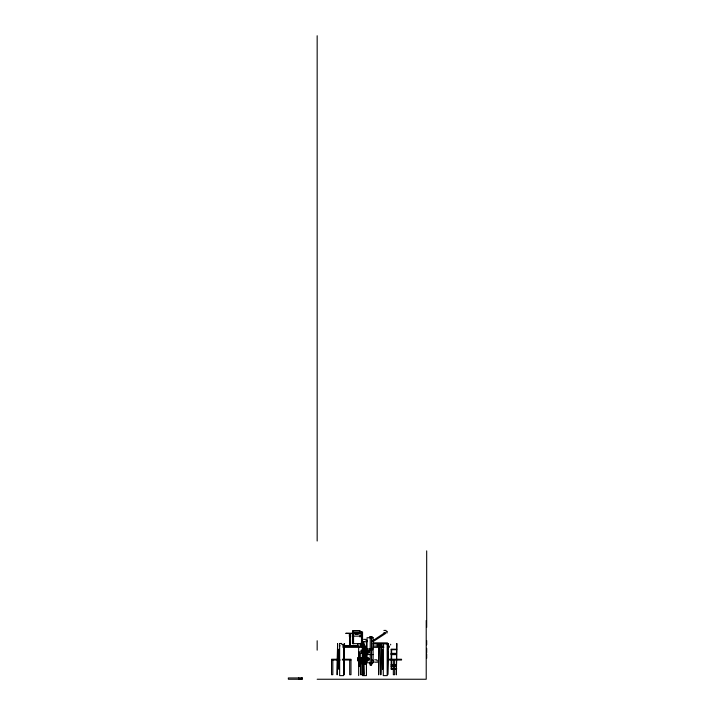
<?xml version="1.0" encoding="UTF-8"?>
<svg xmlns="http://www.w3.org/2000/svg" width="715" height="715" viewBox="0 0 715 715"><rect width="100%" height="100%" fill="white"/><g stroke="black" fill="none" stroke-linecap="round" stroke-linejoin="round"><path stroke-width="1.07" d="M363.729 647.129L363.738 643.893L362.666 642.633M372.64 640.828L384.706 632.784L385.206 633.74L373.087 641.623M372.819 662.179L373.775 661.679L372.595 659.9M362.666 664.673L363.676 664.387M383.875 630.424L386.127 630.424M386.145 631.417L387.45 631.417M353.559 632.811L361.477 632.811M383.875 632.784L387.45 632.784M355.444 632.954L355.999 632.954M356.293 632.954L356.848 632.954M353.559 633.025L361.477 633.025M357.107 633.24L357.884 633.24M345.863 633.311L357.607 633.311M357.884 633.66L345.971 633.311M349.438 634.125L350.573 634.16M358.206 634.16L354.971 634.16L358.018 633.874L358.018 633.025M349.438 634.276L350.287 634.276M349.438 634.411L350.287 634.411M350.573 634.518L349.438 634.616M349.438 634.902L350.573 634.875M350.287 635.009L349.438 635.009L349.438 633.99L350.287 633.99L350.573 637.038L350.573 633.812M353.559 636.144L361.468 636.144M363.649 639.371L365.901 639.371M365.919 640.363L367.135 640.363M362.55 641.73L367.135 641.73M362.139 641.945L364.23 641.945M339.491 643.473L341.734 643.473M362.559 643.661L352.477 643.661L352.477 631.944L362.559 631.944L362.55 650.641M360.726 643.75L357.706 643.75L357.706 646.056M387.199 643.849L388.066 643.849L388.066 646.056M372.792 643.893L387.709 643.893L387.414 642.883L373.382 642.839M362.55 644.117L361.683 644.117L361.683 644.975L362.55 644.975M361.683 644.304L362.818 644.304M341.761 644.465L343.066 644.465M361.683 644.787L362.55 644.787M339.491 645.833L340.054 645.833M342.825 645.833L357.706 645.833M342.825 646.056L362.55 646.056M363.515 646.056L366.438 646.056M372.98 646.056L383.892 646.056M342.914 647.352L362.55 647.352M372.98 647.352L383.892 647.352M367.045 648.943L373.096 648.943M396.798 649.238L391.185 649.157L391.185 669.356L396.369 669.356M338.883 649.694L338.883 668.82M382.534 649.694L382.534 668.82M391.185 649.694L396.369 649.694M362.317 650.176L361.039 650.176L361.039 653.322L362.317 653.322M365.767 650.176L368.314 650.176L368.314 653.322L365.767 653.322M388.156 651.571L387.727 674.701L388.156 643.58L387.727 651.356M361.039 651.749L362.317 651.749M365.767 651.749L368.314 651.749M359.288 652.706L358.858 652.089L359.717 652.089L359.288 666.023L360.154 666.514L359.288 666.514L359.288 652.259M391.185 653.367L396.369 653.367M391.185 653.903L396.369 653.903M391.185 654.091L396.369 654.091M367.045 654.565L373.096 654.565M391.185 654.627L396.369 654.627M358.858 657.523L357.589 657.523L357.589 660.687L358.858 660.687L357.589 660.669M360.154 657.523L362.693 657.523L362.693 660.687L360.154 660.687L362.693 660.669M365.767 657.523L368.314 657.541L368.314 660.687L365.767 660.687L367.045 660.669M357.589 659.114L358.858 659.114M360.154 659.114L362.693 659.114M365.767 659.114L368.314 659.114M339.098 659.248L331.537 659.248L331.537 674.701L332.832 674.701L332.832 660.017M342.342 659.248L350.985 659.248L350.985 674.701L349.689 674.701L349.689 660.017M387.512 659.248L401.553 659.248L401.553 660.017L387.512 660.017M374.66 659.82L376.903 659.82M331.537 660.017L340.179 660.017M342.342 660.017L350.985 660.017M376.93 660.803L378.235 660.803M374.66 662.179L378.235 662.179M391.185 664.512L396.369 664.512M391.185 665.048L396.369 665.048M391.185 665.996L396.369 665.996M391.185 666.532L396.369 666.532M391.185 668.82L396.798 668.838M317.165 679.25L426.22 679.25L426.22 620.468M364.489 647.754L361.397 643.116L361.441 644.689L362.666 646.566M426.685 550.872L426.685 627.386M426.685 640.533L426.685 644.85M426.685 648.308L426.685 652.634M426.685 653.93L426.685 658.256M394.644 660.017L394.644 674.701L393.339 674.701L393.339 660.017M391.614 649.694L391.614 668.82M390.658 644.278L390.658 644.948M389.344 646.056L389.344 647.352M387.181 644.09L387.181 675.612L383.294 675.612L383.294 644.09M382.534 649.157L382.534 669.356M382.105 659.248L382.105 660.017M378.128 646.056L378.128 643.849L377.261 643.849L377.261 646.056M372.238 637.709L372.238 636.627L369.619 636.627L369.619 637.709M372.238 648.943L372.238 650.024L369.619 650.024L369.619 648.943M372.238 662.796L372.238 663.869L369.619 663.869L369.619 662.796M371.523 637.709L371.523 665.388L370.227 665.388L370.227 637.709M370.924 636.627L370.924 637.709M370.924 648.943L370.924 650.024M370.924 662.796L370.924 663.869M369.181 650.891L369.181 652.616M369.181 658.247L369.181 659.981M366.438 641.73L366.438 650.436M366.438 652.625L366.438 658.095M366.438 660.133L366.438 675.612L362.55 675.612L362.55 660.133M365.767 646.619L365.767 664.342M364.909 646.619L364.909 664.342M364.042 647.763L364.042 655.315M364.042 655.557L364.042 663.011M363.953 646.914L363.953 643.58L363.524 646.914M363.953 663.073L363.953 674.701L363.524 663.332M363.175 646.619L363.175 664.342M362.55 652.625L362.55 658.542M362.317 646.619L362.317 664.342M361.879 644.304L361.879 644.787M361.79 660.017L361.79 674.701L360.494 674.701L360.494 660.017M361.692 631.944L361.692 643.661M361.477 631.944L361.477 643.661M361.424 657.541L361.424 660.687M360.816 643.214L360.726 646.056M360.154 653.599L360.154 664.709M360.065 637.065L360.065 630.541L352.558 630.541L352.558 638.459M358.858 653.599L358.858 664.709M358.653 646.342L358.653 658.542M358.653 660.043L358.653 675.612M357.884 633.025L357.849 634.16M357.607 633.025L357.607 633.874M357.393 633.025L357.393 633.874M357.107 633.025L357.134 634.16M353.559 631.944L353.559 643.661M353.344 631.944L353.344 643.661M350.064 634.125L350.001 646.146L349.715 634.411M349.653 634.125L349.653 634.902M349.367 635.161L349.367 635.715M349.367 636.019L349.367 636.573M343.531 644.09L343.531 675.612L339.643 675.612L339.643 644.09M338.883 649.157L338.883 669.356M317.165 35.75L317.165 541.014M317.165 640.765L317.165 650.167M301.962 677.954L301.962 679.25M301.507 677.954L301.569 679.25M301.149 677.954L301.149 679.25M298.942 677.954L298.942 679.25M298.602 677.954L298.602 679.25M373.096 637.709L367.045 637.709L367.045 662.796L373.096 662.796L373.096 637.709M337.587 643.58L337.158 674.701L337.587 643.58M344.505 643.58L344.067 674.701L344.505 643.58M379.084 643.58L378.646 674.701L379.084 643.58M381.238 643.58L380.809 674.701L381.238 643.58M396.798 643.58L396.369 674.701L396.798 643.58M364.471 654.627L363.613 655.056L364.471 654.627M302.177 677.954L288.315 677.954L288.386 679.25L302.177 679.25L302.168 677.954"/></g></svg>
